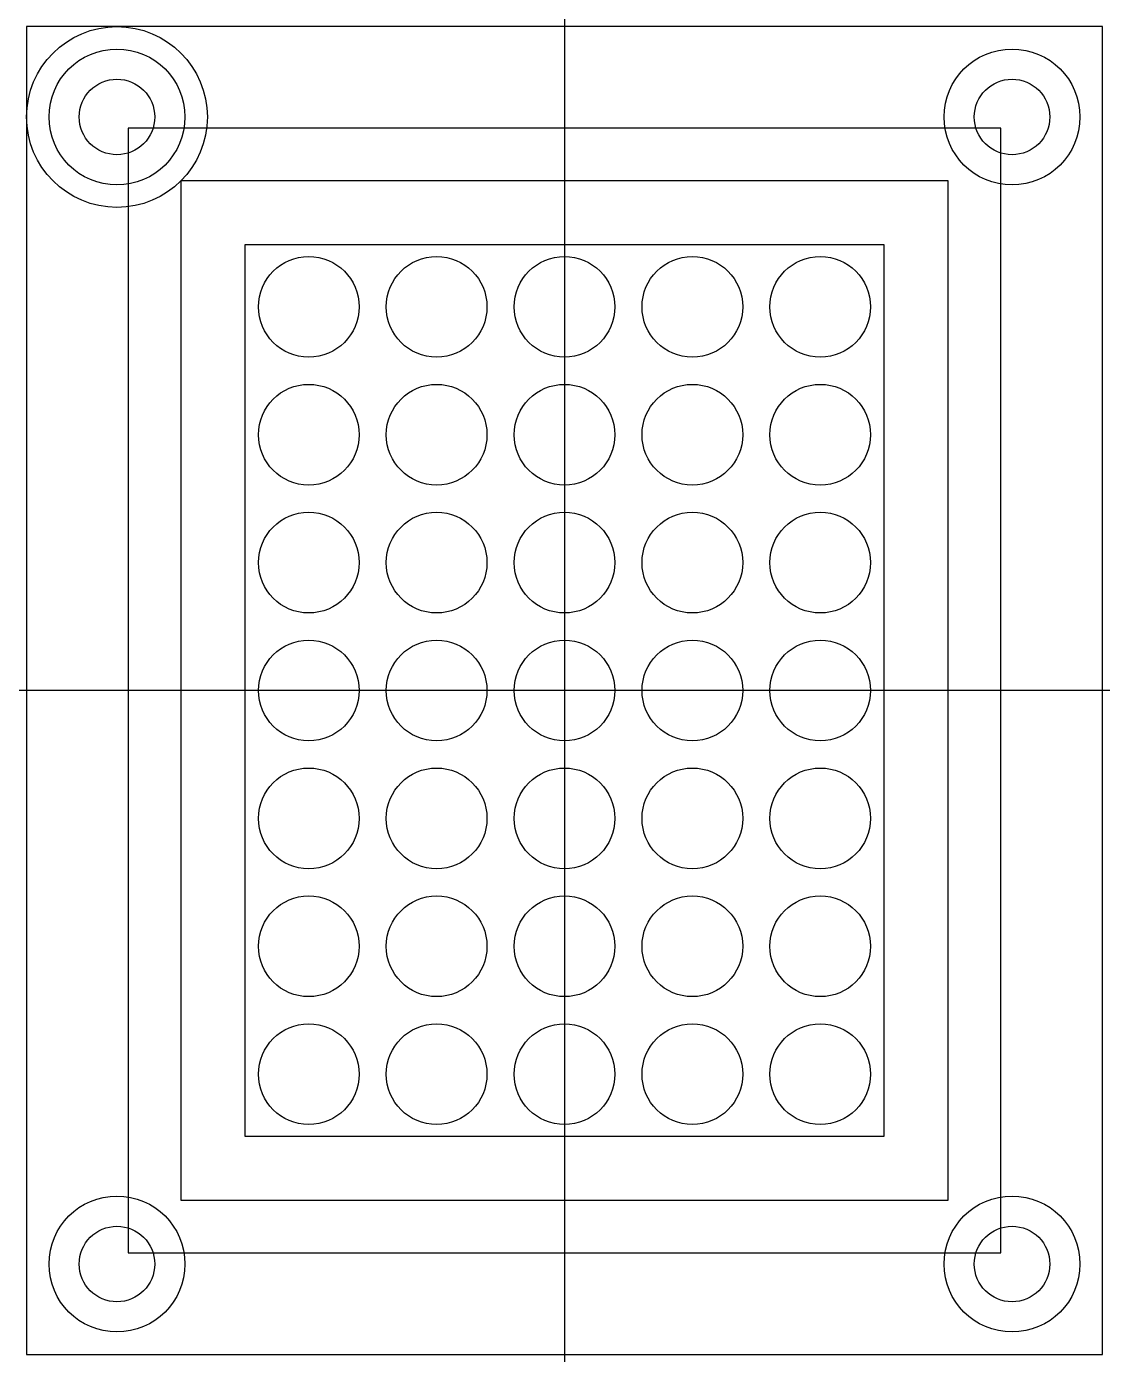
# Model space of a CAD drawing. Header units: inches. Extents: x -4.3 to 17, y -4.3 to 22.
import ezdxf

# ---------------------------------------------------------------- set-up
doc = ezdxf.new("R2010")
doc.units = ezdxf.units.IN
doc.header["$MEASUREMENT"] = 0
doc.layers.add('CON3', color=2, linetype='Continuous')
doc.layers.add('HOLES', color=10, linetype='Continuous')

msp = doc.modelspace()

# ---------------------------------------------------------------- linework, layer by layer
for p, direction in [((6.35, 17.7), (0, -1)), ((12.7, 8.85), (-1, 0))]:
    msp.add_xline(p, direction)
msp.add_circle((-2.54, 20.24), 1.796)
at = {"layer": 'CON3'}
for points in [[(-2.316, -2.316), (15.016, -2.316), (15.016, 20.016), (-2.316, 20.016)], [(0, 0), (12.7, 0), (12.7, 17.7), (0, 17.7)]]:
    msp.add_lwpolyline(points, close=True, dxfattribs=at)
for centre, radius in [((-2.54, 20.24), 1.35), ((15.24, 20.24), 1.35), ((1.27, 16.47), 1), ((3.81, 16.47), 1), ((6.35, 16.47), 1), ((8.89, 16.47), 1), ((11.43, 16.47), 1), ((1.27, 13.93), 1), ((3.81, 13.93), 1), ((6.35, 13.93), 1), ((8.89, 13.93), 1), ((11.43, 13.93), 1), ((1.27, 11.39), 1), ((3.81, 11.39), 1), ((6.35, 11.39), 1), ((8.89, 11.39), 1), ((11.43, 11.39), 1), ((1.27, 8.85), 1), ((3.81, 8.85), 1), ((6.35, 8.85), 1), ((8.89, 8.85), 1), ((11.43, 8.85), 1), ((1.27, 6.31), 1), ((3.81, 6.31), 1), ((6.35, 6.31), 1), ((8.89, 6.31), 1), ((11.43, 6.31), 1), ((1.27, 3.77), 1), ((3.81, 3.77), 1), ((6.35, 3.77), 1), ((8.89, 3.77), 1), ((11.43, 3.77), 1), ((1.27, 1.23), 1), ((3.81, 1.23), 1), ((6.35, 1.23), 1), ((8.89, 1.23), 1), ((11.43, 1.23), 1), ((-2.54, -2.54), 1.35), ((15.24, -2.54), 1.35)]:
    msp.add_circle(centre, radius, dxfattribs=at)
at = {"layer": 'HOLES'}
for points in [[(-4.336, -4.336), (17.036, -4.336), (17.036, 22.036), (-4.336, 22.036)], [(-1.27, -1.27), (13.97, -1.27), (13.97, 18.97), (-1.27, 18.97)]]:
    msp.add_lwpolyline(points, close=True, dxfattribs=at)
for centre in [(-2.54, 20.24), (15.24, 20.24), (-2.54, -2.54), (15.24, -2.54)]:
    msp.add_circle(centre, 0.75, dxfattribs=at)

doc.saveas('drawing.dxf')
